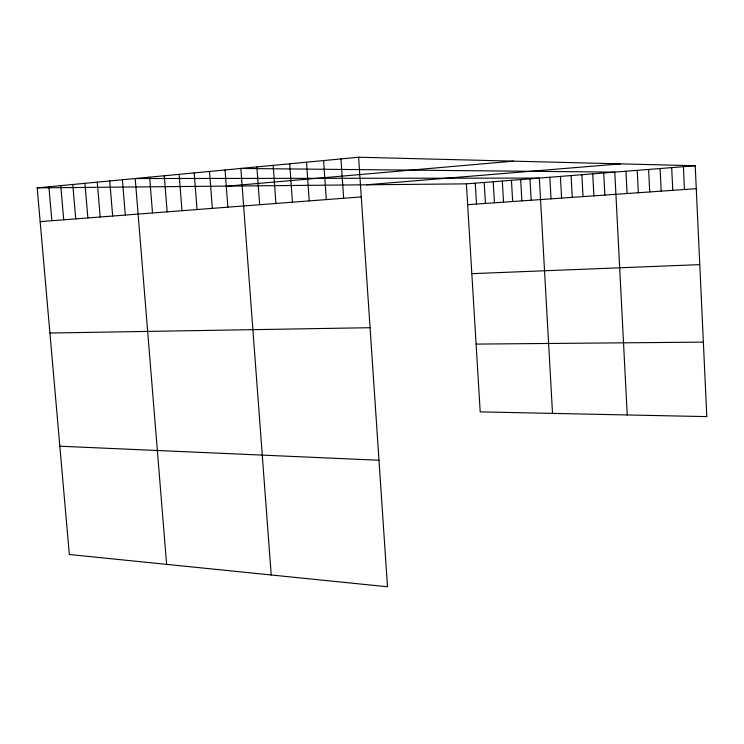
<?xml version="1.0" encoding="UTF-8"?>
<svg xmlns="http://www.w3.org/2000/svg" width="744" height="744" viewBox="0 0 744 744"><rect width="100%" height="100%" fill="white"/><g stroke="black" fill="none" stroke-linecap="round" stroke-linejoin="round"><path stroke-width="1.12" d="M37.2 187.879L358.599 157.226L695.212 165.754L706.8 416.621L480.206 411.878L466.386 183.861L37.2 187.879L69.322 554.494L387.494 586.774L358.599 157.226M227.85 186.093L513.518 161.15M366.448 184.8L620.654 163.866M466.386 183.861L695.212 165.754M40.157 221.619L361.268 196.9M467.651 204.674L696.272 188.688M471.836 273.653L699.779 264.632M49.913 333.033L370.066 327.704M476.104 344.1L703.359 342.128M59.827 446.205L378.984 460.248M60.766 185.628L63.705 219.805M48.909 186.763L51.857 220.717M97.259 182.15L100.18 216.997M84.937 183.322L87.866 217.946M72.773 184.484L75.711 218.876M122.397 179.75L125.299 215.062M109.749 180.959L112.66 216.039M149.628 177.156L152.511 212.97M166.619 564.371L135.213 178.532L539.344 178.086L552.522 413.385M164.266 175.761L167.14 211.845M194.193 172.906L197.039 209.538M179.118 174.338L181.973 210.701M225.051 169.958L227.869 207.167M209.51 171.446L212.338 208.367M256.875 166.926L259.656 204.721M271.216 574.982L240.842 168.46L614.776 172.124L627.22 414.947M273.16 165.373L275.931 203.465M306.509 162.192L309.244 200.908M289.704 163.792L292.457 202.201M323.594 160.565L326.309 199.587M340.957 158.909L343.644 198.257M493.207 181.741L494.453 202.805M484.195 182.457L485.451 203.438M475.258 183.163L476.513 204.061M520.67 179.564L521.888 200.88M511.444 180.299L512.672 201.531M502.293 181.025L503.53 202.173M549.835 177.258L551.025 198.843M529.97 178.83L531.179 200.238M571.094 175.575L572.266 197.365M560.418 176.421L561.599 198.109M603.71 172.999L604.853 195.077M592.736 173.863L593.889 195.849M581.864 174.728L583.026 196.611M625.946 171.241L627.08 193.524M648.61 169.446L649.717 191.943M637.227 170.348L638.343 192.743M683.392 166.693L684.471 189.515M671.692 167.614L672.771 190.334M660.095 168.535L661.193 191.143"/></g></svg>
